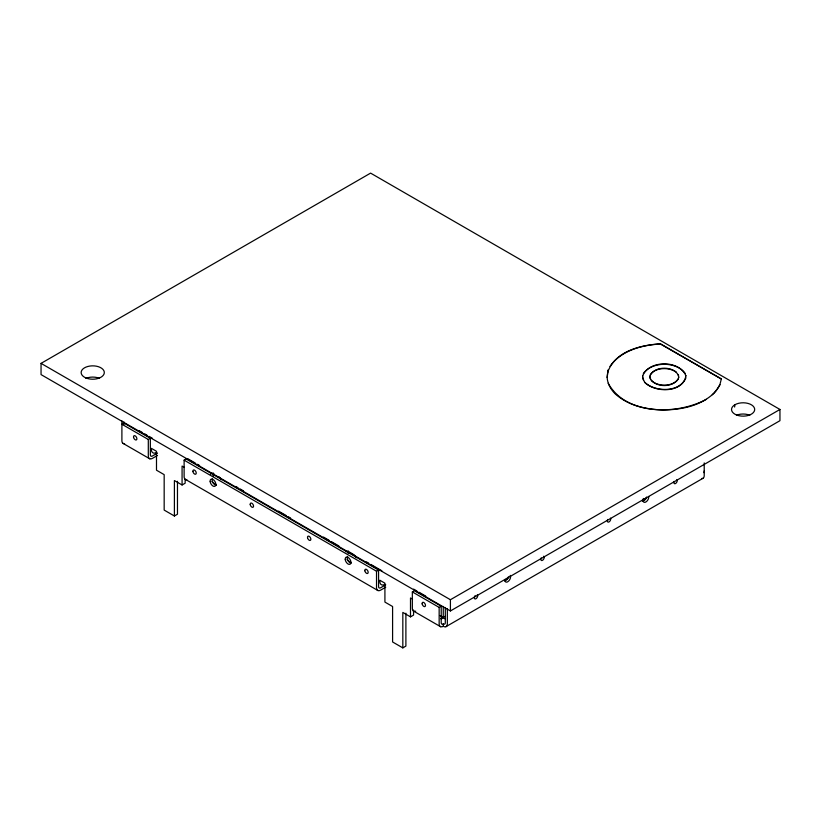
<?xml version="1.0" encoding="UTF-8"?>
<svg xmlns="http://www.w3.org/2000/svg" width="821" height="821" viewBox="0 0 821 821"><rect width="100%" height="100%" fill="white"/><g stroke="black" fill="none" stroke-linecap="round" stroke-linejoin="round"><path stroke-width="1.23" d="M607.15 377.496C608.751 362.892 607.653 373.452 607.15 377.496C607.519 383.735 610.701 389.287 615.011 393.68C627.921 405.492 645.983 409.463 663.029 409.966C680.332 409.843 698.845 406.395 712.259 394.727C715.368 391.976 718.231 387.769 719.884 384.7C718.108 388.456 715.091 392.51 712.259 394.727M734.61 407.042L734.918 404.743A11.576 6.681 0 0 1 754.099 407.36A11.576 6.681 0 0 1 741.425 416.083A11.576 6.681 0 0 1 733.625 405.636L734.918 404.743M719.884 384.7L721.341 378.974L660.484 343.825C640.606 345.087 615.155 351.111 607.756 372.129M649.883 376.244C653.988 365.273 675.119 365.766 678.721 376.244M649.883 377.486C654.06 388.261 674.595 388.241 678.721 377.486M642.679 375.874C649.031 359.875 679.572 359.875 685.935 375.874M685.935 375.669C683.195 393.105 655.066 393.095 644.629 382.268C654.84 391.997 679.47 393.033 685.935 377.855M685.278 373.514C676.576 361.23 652.038 361.23 643.336 373.514M676.165 371.964C669.156 367.12 655.476 367.161 650.324 374.602M651.186 380.503C657.775 386.886 672.82 386.907 678.29 379.128M721.341 378.974L660.484 344.04C641.991 344.882 620.491 350.813 609.982 366.474M506.701 579.041L507.409 578.559A5.788 3.346 -60 0 0 508.096 577.953M41.05 363.375L370.589 173.118L779.95 409.463L779.95 420.691L450.411 610.947L41.05 374.602L41.05 363.375L450.411 599.72L779.95 409.463M150.346 438.301L123.95 423.051L121.898 424.241L148.303 439.481L150.346 438.301L150.346 454.844A2.894 1.673 -60 0 0 152.398 456.024L157.509 453.069M157.509 455.439L152.398 458.385A5.788 3.346 -60 0 1 148.303 456.024L148.303 439.481M186.819 479.597A5.788 3.346 -60 0 1 184.12 476.703L184.12 460.16L186.172 458.98L378.573 570.061L378.573 586.605A2.894 1.673 -60 0 0 380.616 587.785L385.737 584.829M177.469 481.301L177.469 514.223L174.401 515.999L174.401 480.542L182.077 484.975L185.146 483.21L185.146 479.423M184.12 460.16L376.521 571.242L378.573 570.061M385.737 587.2L380.616 590.155A5.788 3.346 -60 0 1 376.521 587.785L376.521 571.242M412.347 591.92L414.389 590.74L441.205 606.226L441.205 622.77A2.894 1.673 -60 0 0 443.248 623.95L443.248 626.31A5.788 3.346 -60 0 1 439.153 623.95L439.153 607.407L412.347 591.92L412.347 608.464A5.788 3.346 -60 0 0 415.724 611.173M405.892 613.184L405.892 646.106L402.824 647.882L402.824 612.425L410.5 616.858L413.568 615.083L413.568 610.044M439.153 607.407L441.205 606.226M504.658 580.221L507.409 578.559M642.812 500.461L644.865 499.281A5.788 3.346 -60 0 0 646.26 498.183M440.179 615.678L443.248 617.443L445.3 616.263M445.885 626.721L703.258 478.13M510.2 575.367A4.054 2.34 -60 0 1 507.727 581.761L507.224 581.997A4.054 2.34 -60 0 1 504.905 579.503M608.187 383.263C626.023 415.642 677.243 415.067 706.317 399.355M139.293 430.738L142.587 432.636M144.783 433.899L146.969 435.171M149.165 436.433L152.46 438.332M187.547 458.59L195.224 463.023M197.409 464.286L199.606 465.558M235.791 486.443L237.987 487.715M240.173 488.977L243.468 490.876M278.555 511.134L286.231 515.567M288.417 516.83L290.613 518.102M323.515 537.088L328.995 540.259M331.181 541.521L338.857 545.955M353.194 554.226L349.099 551.866A5.788 3.346 60 0 0 345.959 551.743M366.494 561.903L368.691 563.175M370.876 564.438L381.847 570.769M413.64 589.129L416.935 591.028M419.131 592.29L425.709 596.097M216.056 484.503L214.004 483.323A5.788 3.346 60 0 1 211.962 481.506M351.142 562.498L349.099 561.318A5.788 3.346 60 0 1 347.047 559.501M184.12 467.252L182.077 466.071L182.077 484.975M412.542 599.135L410.5 597.955L410.5 616.858M122.852 443.268L149.761 458.806M185.084 479.187L377.988 590.566M413.302 610.957L440.62 626.721M174.401 515.999L164.169 510.087L164.169 474.641L156.493 470.207L156.493 451.304L151.372 448.348L151.372 449.528A7.235 4.177 -60 0 0 156.493 452.484M402.824 647.882L392.592 641.971L392.592 606.514L384.916 602.091L384.916 583.177L379.795 580.221L379.795 581.401A7.235 4.177 -60 0 0 384.916 584.357M642.679 377.855L644.629 382.268M704.213 462.911L704.213 475.646A5.788 3.346 60 0 1 701.524 478.53M678.721 377.701L678.29 374.807M650.324 378.922L649.883 376.028M643.336 380.01L642.679 375.669M450.411 599.72L450.411 610.947M447.342 608.679L447.342 623.95A5.788 3.346 60 0 1 443.248 626.31M445.3 607.499L445.3 622.77A2.894 1.673 60 0 1 443.248 623.95M443.248 606.432L443.248 617.443M123.95 421.963L123.95 424.529M121.898 420.783L121.898 440.785A5.788 3.346 -60 0 0 124.597 443.668M86.092 378.286A11.576 6.681 0 0 1 99.372 378.286M736.468 415.221A11.576 6.681 0 0 1 749.747 415.221M216.467 485.242A4.054 2.34 60 0 1 213.183 483.025A4.054 2.34 60 0 1 212.341 478.869M351.101 563.216A4.054 2.34 60 0 1 347.919 560.404A4.054 2.34 60 0 1 347.642 556.453M648.703 496.479A4.054 2.34 -60 0 1 645.881 501.99A4.054 2.34 -60 0 1 643.059 499.743M643.192 499.106A4.054 2.34 -60 0 1 643.397 498.46M676.853 479.556A2.381 1.375 -60 0 1 676.781 482.173A2.381 1.375 -60 0 1 674.554 483.692A2.381 1.375 -60 0 1 674.103 481.424M477.288 594.773A2.381 1.375 -60 0 1 477.217 597.39A2.381 1.375 -60 0 1 474.99 598.909A2.381 1.375 -60 0 1 474.538 596.641M474.918 595.902A2.381 1.375 -60 0 1 475.154 595.574M543.605 556.248A2.381 1.375 -60 0 1 543.81 558.865A2.381 1.375 -60 0 1 541.439 560.476A2.381 1.375 -60 0 1 541.234 557.859M610.496 518.143A2.381 1.375 -60 0 1 610.044 520.935A2.381 1.375 -60 0 1 607.817 521.992A2.381 1.375 -60 0 1 607.756 519.457M704.213 470.915A5.788 3.346 -60 0 1 703.966 472.67M508.373 576.845A4.054 2.34 -60 0 1 504.699 580.95M646.527 497.085A4.054 2.34 -60 0 1 642.402 501.2M440.692 618.726A7.235 4.177 -60 0 0 443.248 618.039A7.235 4.177 60 0 0 445.003 618.695M353.902 554.709A5.788 3.346 60 0 1 356.324 557.726M218.807 476.714A5.788 3.346 60 0 1 221.239 479.731M210.463 474.189A5.788 3.346 60 0 1 214.004 473.871M348.135 553.313A5.788 3.346 60 0 1 348.32 550.983M213.234 476.221A5.788 3.346 60 0 1 213.234 472.988M86.092 378.009A11.576 6.681 0 0 0 104.267 373.124A11.576 6.681 0 0 0 87.837 366.474A11.576 6.681 0 0 0 86.092 378.009M133.546 437.203A2.381 1.375 60 0 0 136.286 439.943A2.381 1.375 60 0 0 135.783 436.331A2.381 1.375 60 0 0 133.546 437.203M345.251 559.676A4.054 2.34 60 0 0 349.91 564.325A4.054 2.34 60 0 0 349.048 558.177A4.054 2.34 60 0 0 345.251 559.676M364.842 570.739A2.381 1.375 60 0 0 367.572 573.469A2.381 1.375 60 0 0 367.069 569.866A2.381 1.375 60 0 0 364.842 570.739M210.155 481.681A4.054 2.34 60 0 0 214.825 486.33A4.054 2.34 60 0 0 213.963 480.193A4.054 2.34 60 0 0 210.155 481.681M192.904 471.48A2.381 1.375 60 0 0 195.644 474.21A2.381 1.375 60 0 0 195.131 470.607A2.381 1.375 60 0 0 192.904 471.48M307.526 537.652A2.381 1.375 60 0 0 310.266 540.382A2.381 1.375 60 0 0 309.753 536.78A2.381 1.375 60 0 0 307.526 537.652M250.22 504.566A2.381 1.375 60 0 0 252.95 507.296A2.381 1.375 60 0 0 252.447 503.694A2.381 1.375 60 0 0 250.22 504.566M422.148 603.835A2.381 1.375 60 0 0 424.888 606.565A2.381 1.375 60 0 0 424.375 602.953A2.381 1.375 60 0 0 422.148 603.835"/></g></svg>
